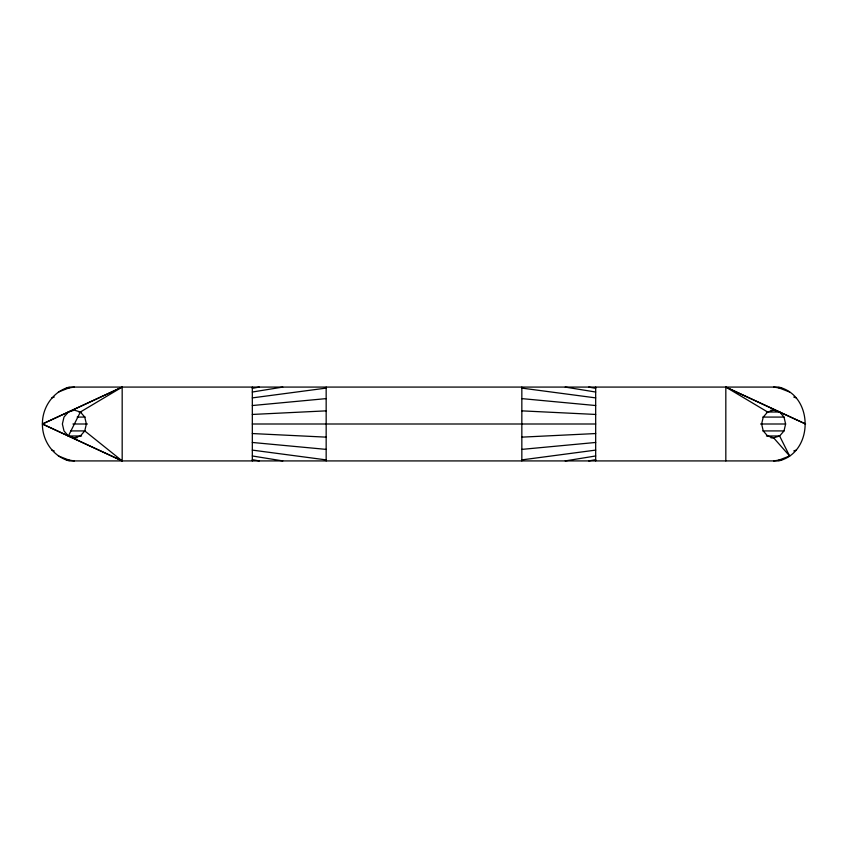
<?xml version="1.0" encoding="UTF-8"?>
<svg xmlns="http://www.w3.org/2000/svg" width="848" height="848" viewBox="0 0 848 848"><rect width="100%" height="100%" fill="white"/><g stroke="black" fill="none" stroke-linecap="round" stroke-linejoin="round"><path stroke-width="1.27" d="M84.758 430.922L86.369 424L84.758 417.078L80.369 412.011L74.37 410.156L68.381 412.011L42.4 424C42.262 440.568 53.011 456.531 69.282 460.92L778.718 460.92C813.942 452.514 813.942 395.486 778.718 387.08L69.282 387.08C53.011 391.469 42.262 407.432 42.4 424L122.176 460.92L122.176 387.08L42.4 424L122.176 460.92L84.758 430.922L80.369 435.989L74.37 437.844L68.381 435.989L63.992 430.922L62.381 424L63.992 417.078L68.381 412.011L122.176 387.08L80.369 412.011L68.381 435.989L81.567 435.989M770.991 437.844L773.63 437.844L779.619 435.989L784.008 430.922L785.619 424L784.008 417.078L779.619 412.011L725.824 387.08L725.824 460.92M767.631 412.011L725.824 387.08L805.6 424L779.619 412.011L773.63 410.156L767.631 412.011L763.242 417.078L761.631 424L763.242 430.922L767.631 435.989L773.63 437.844L789.615 455.97L778.019 460.475M58.385 392.03L69.981 387.525M51.76 397.892L54.24 397.044M793.76 450.956L796.24 450.108M252.322 388.342L259.265 387.08M588.735 460.92L595.678 459.658M252.322 392.03L282.787 387.08M565.213 460.92L595.678 455.97M66.102 388.342L74.37 387.08M773.63 460.92L781.898 459.658M252.322 397.892L326.162 388.108M521.838 459.892L595.678 450.108M252.322 405.535L326.162 398.613M521.838 449.387L595.678 442.465M252.322 414.449L326.162 410.856M521.838 437.144L595.678 433.551M770.991 410.156L773.63 410.156M78.928 412.011L81.567 412.011M766.433 412.011L779.619 412.011M77.179 417.078L85.086 417.078M762.914 417.078L784.008 417.078M72.928 424L87.439 424M252.322 424L595.678 424M760.561 424L785.619 424M70.585 430.922L85.086 430.922M762.914 430.922L784.008 430.922M766.433 435.989L779.619 435.989L789.615 455.97M74.37 437.844L77.009 437.844M521.838 410.856L595.678 414.449M252.322 433.551L326.162 437.144M521.838 398.613L595.678 405.535M252.322 442.465L326.162 449.387M521.838 388.108L595.678 397.892M252.322 450.108L326.162 459.892M773.63 387.08L781.898 388.342M66.102 459.658L74.37 460.92M565.213 387.08L595.678 392.03M252.322 455.97L282.787 460.92M588.735 387.08L595.678 388.342M252.322 459.658L259.265 460.92M793.76 397.044L796.24 397.892M51.76 450.108L54.24 450.956M778.019 387.525L789.615 392.03M58.385 455.97L69.981 460.475M595.678 387.08L595.678 460.92M521.838 387.08L521.838 460.92M326.162 387.08L326.162 460.92M252.322 387.08L252.322 460.92"/></g></svg>
